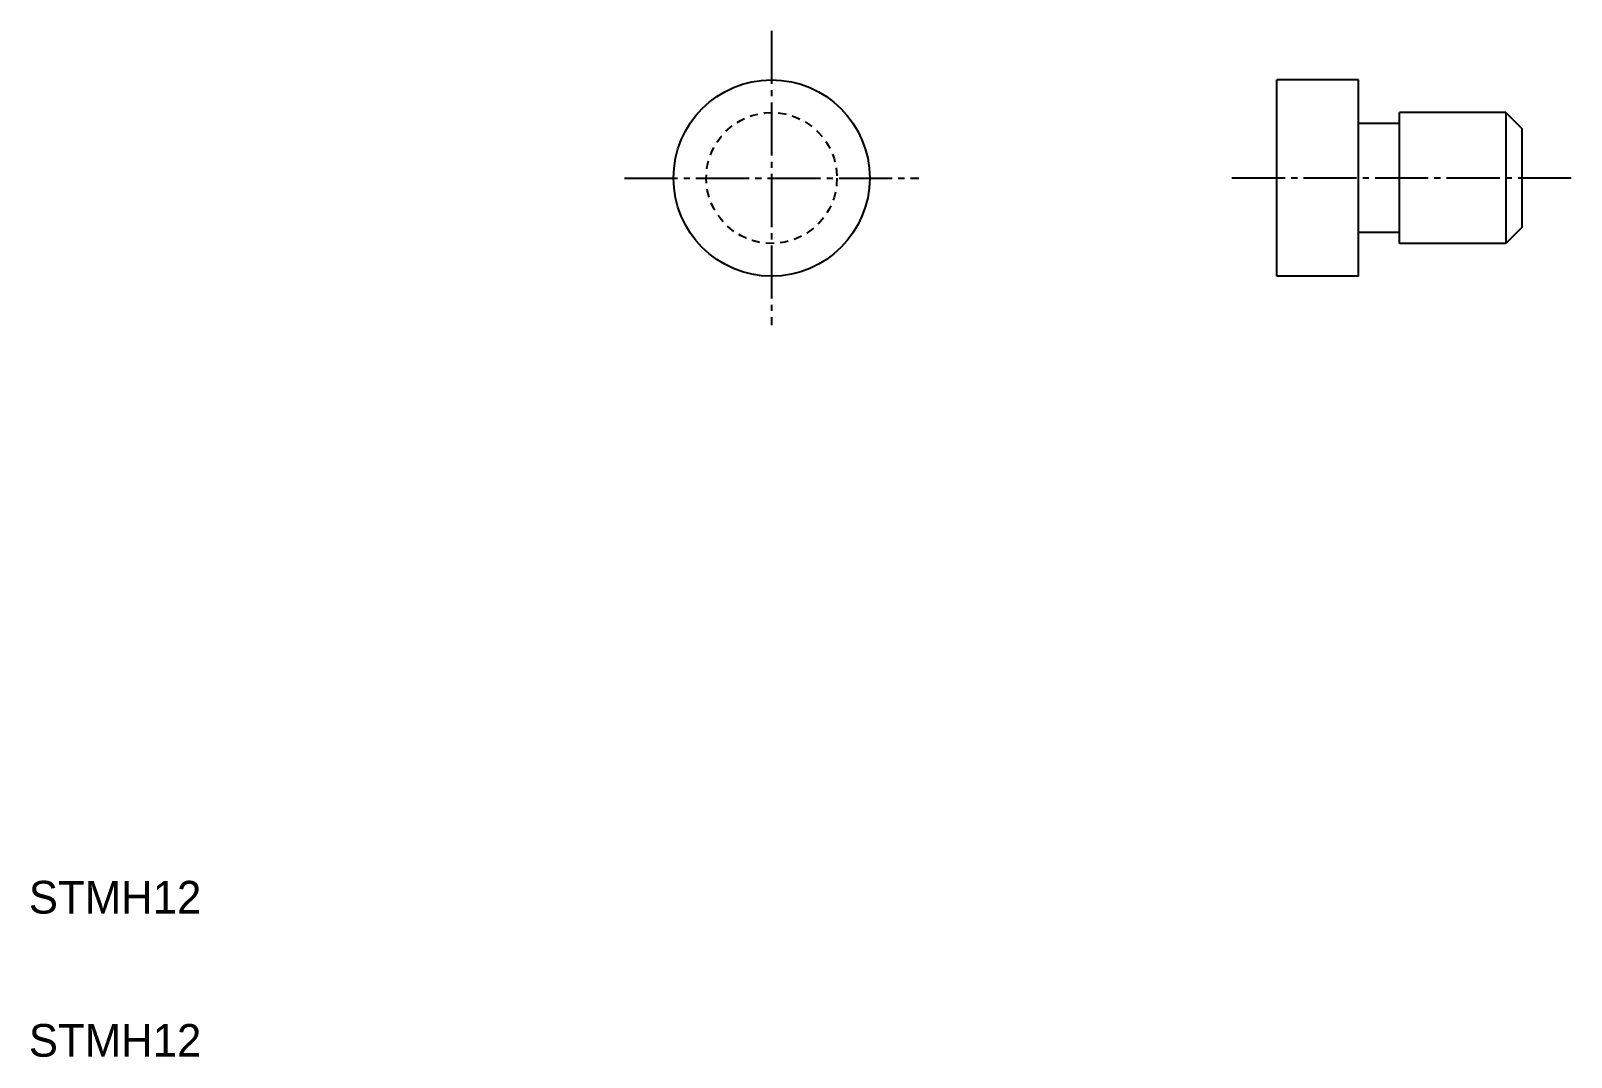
# Model space of a CAD drawing. Extents: x 2.6 to 96.8, y 2.5 to 65.2.
import ezdxf

# ---------------------------------------------------------------- set-up
doc = ezdxf.new("R2010")
doc.units = 0
doc.header["$LTSCALE"] = 0.25
doc.linetypes.add('CENTER', pattern=[17.5, 13, -1.5, 1.5, -1.5])
doc.linetypes.add('DASHED', pattern=[3.5, 2, -1.5])
doc.layers.get('0').update_dxf_attribs({"linetype": 'CONTINUOUS'})
doc.layers.add('CENTER', color=1, linetype='CENTER')

msp = doc.modelspace()

# ---------------------------------------------------------------- linework, layer by layer
at = {"color": 7, "linetype": 'CONTINUOUS'}
for p, q in [((78.843, 50.22), (78.843, 62.22)), ((83.843, 62.22), (78.843, 62.22)), ((83.843, 50.22), (83.843, 62.22)), ((86.343, 59.544), (83.843, 59.544)), ((86.343, 52.22), (86.343, 60.22)), ((92.843, 60.22), (86.343, 60.22)), ((92.843, 60.22), (92.843, 52.22)), ((92.843, 60.22), (93.843, 59.22)), ((93.843, 53.22), (93.843, 59.22)), ((86.343, 52.897), (83.843, 52.897)), ((93.843, 53.22), (92.843, 52.22)), ((92.843, 52.22), (86.343, 52.22)), ((83.843, 50.22), (78.843, 50.22))]:
    msp.add_line(p, q, dxfattribs=at)
for p, q in [((83.843, 56.22), (83.843, 56.22)), ((83.843, 53.22), (83.843, 53.22))]:
    msp.add_line(p, q)
msp.add_circle((47.934, 56.22), 6, dxfattribs=at)
at = {"color": 3, "linetype": 'DASHED'}
msp.add_circle((47.934, 56.22), 4, dxfattribs=at)
at = {"layer": 'CENTER', "color": 1, "linetype": 'CENTER'}
for p, q in [((47.934, 65.22), (47.934, 47.22)), ((38.934, 56.22), (56.934, 56.22)), ((96.843, 56.22), (75.843, 56.22))]:
    msp.add_line(p, q, dxfattribs=at)

# ---------------------------------------------------------------- texts
for p in [(2.5, 11.25), (2.5, 2.5)]:
    msp.add_text('STMH12', height=2).set_placement(p)

doc.saveas('drawing.dxf')
